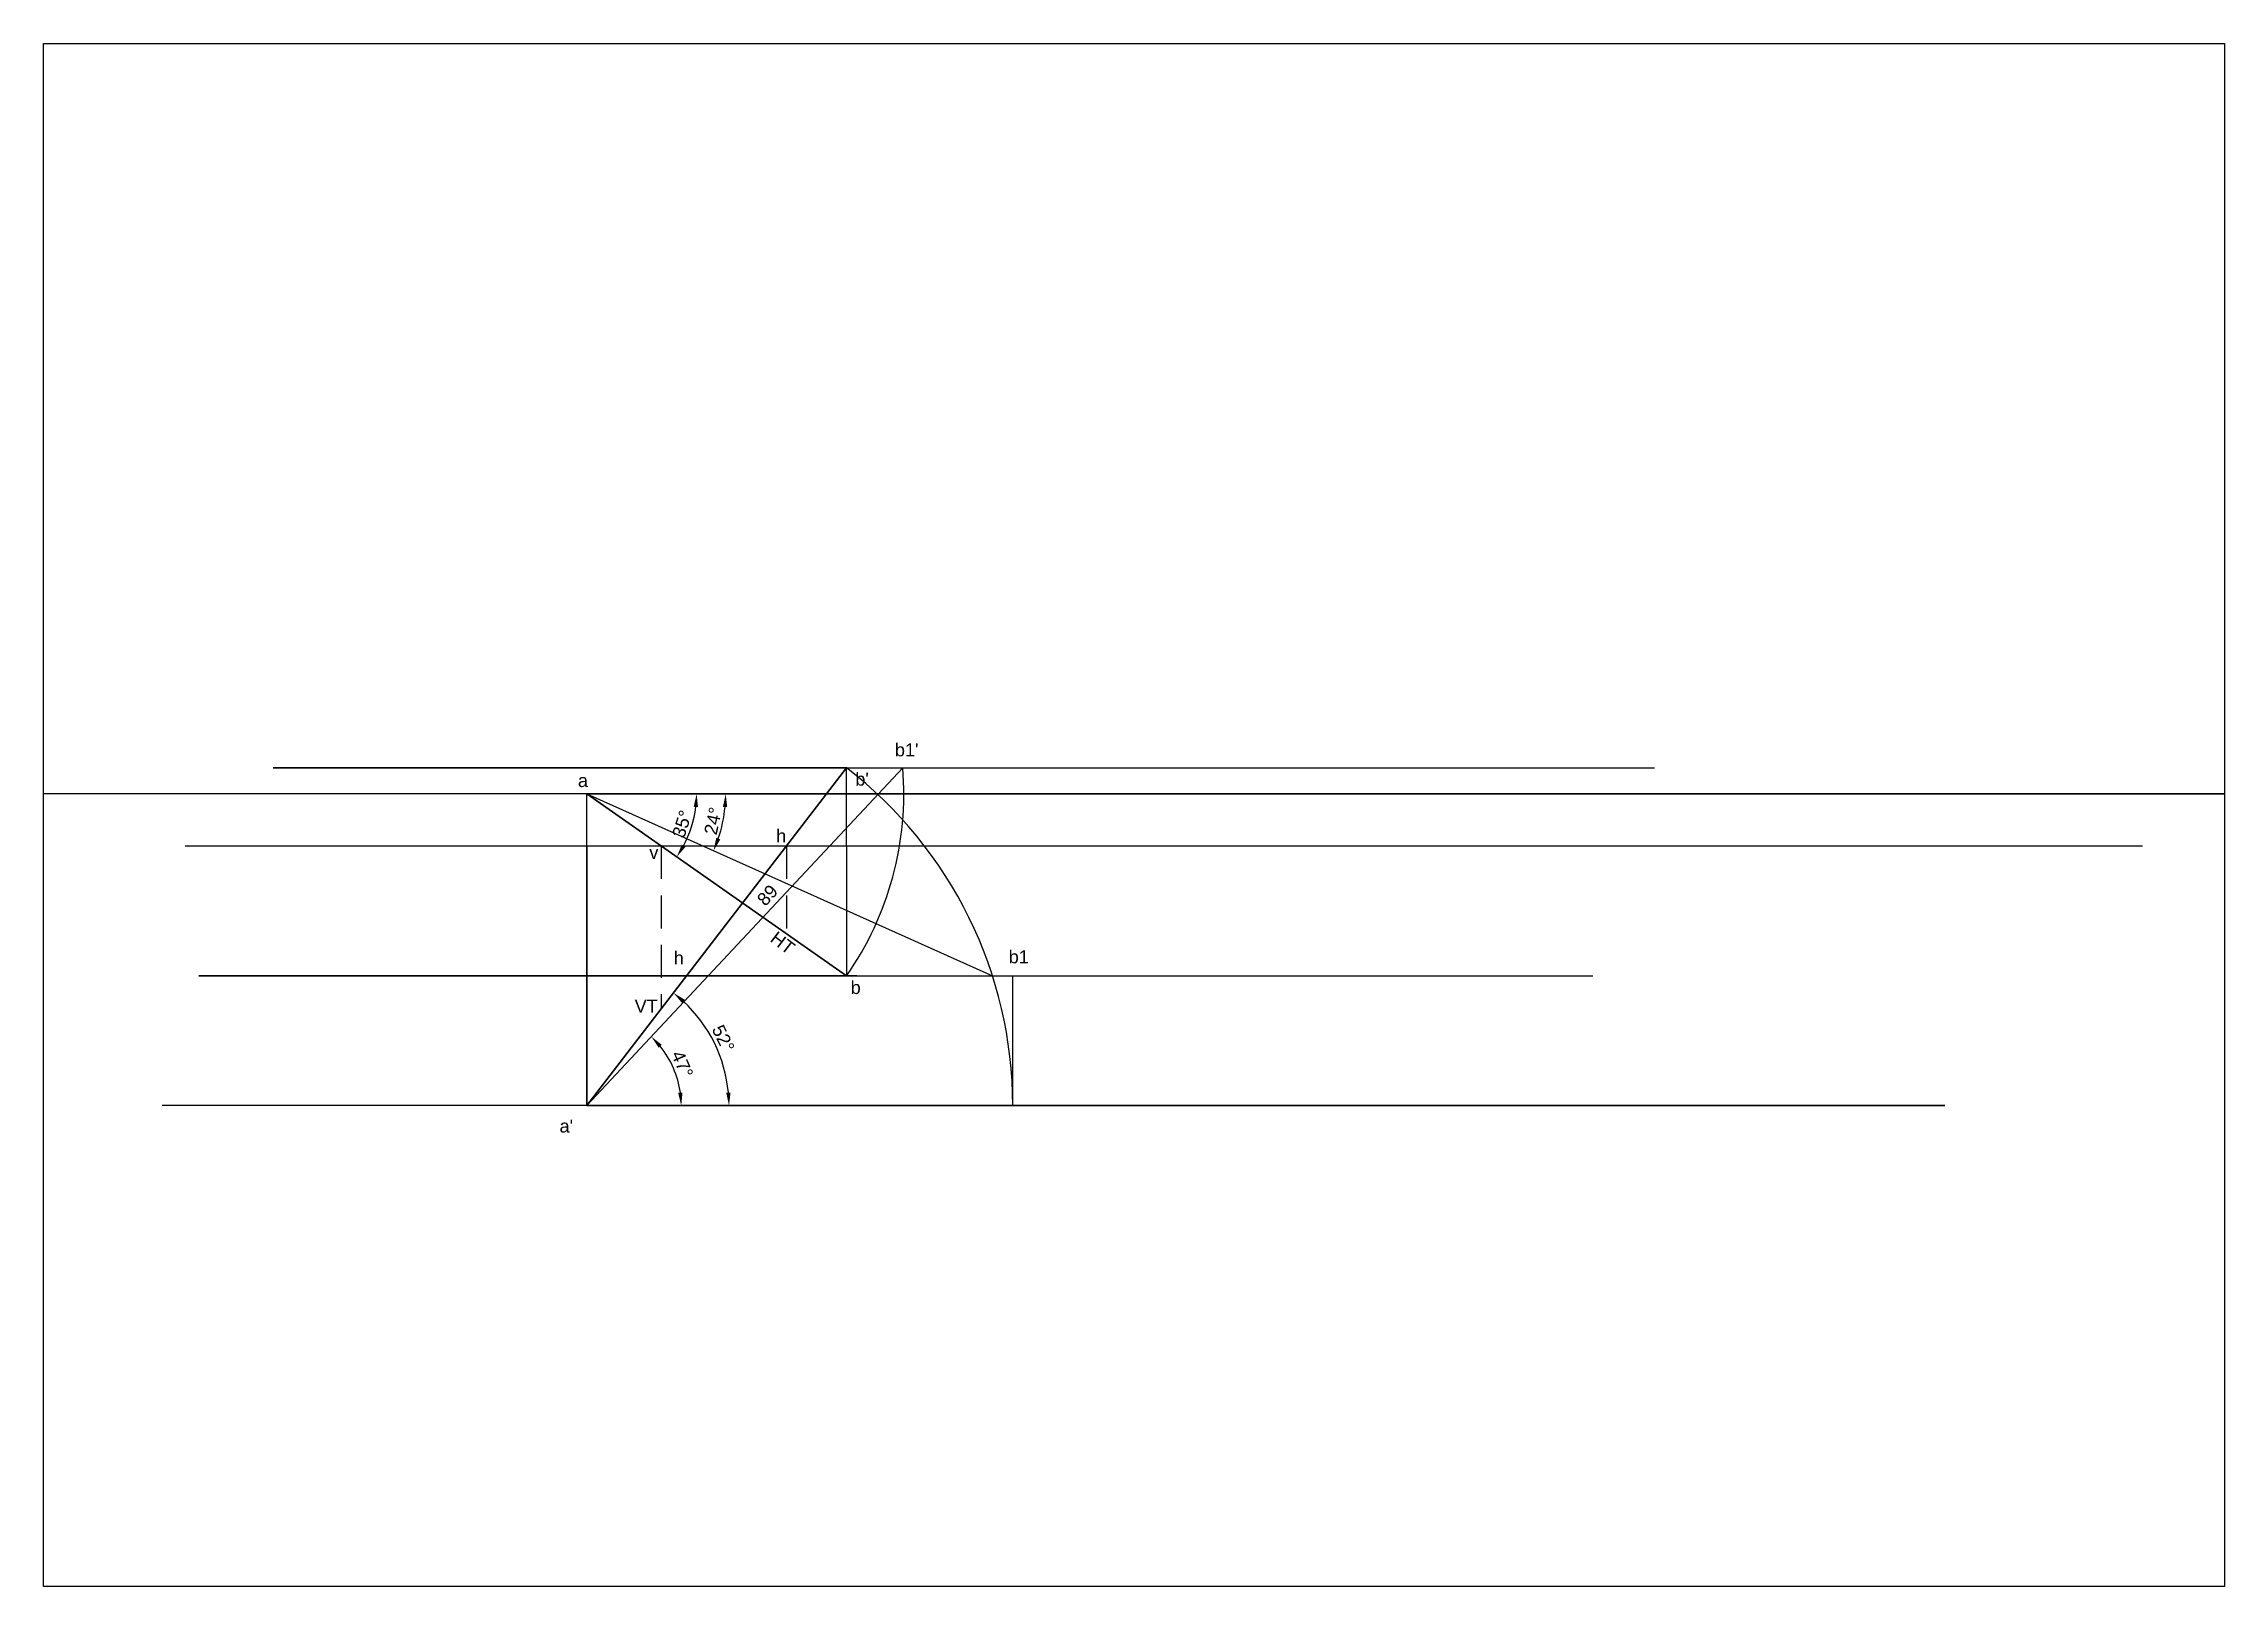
# Model space of a CAD drawing. Header units: millimetres. Extents: x 2446 to 2866, y 1808 to 2105.
import ezdxf

# ---------------------------------------------------------------- set-up
doc = ezdxf.new("R2010")
doc.units = ezdxf.units.MM
doc.linetypes.add('HIDDEN', pattern=[9.525, 6.35, -3.175])
doc.layers.add('dotted line', color=7, linetype='HIDDEN')
doc.styles.get("Standard").update_dxf_attribs({"font": 'arial.ttf'})
doc.dimstyles.new('ISO-25', dxfattribs={"dimtxt": 2.5, "dimasz": 2.5, "dimexe": 1.25, "dimexo": 0.625, "dimtad": 1, "dimtxsty": 'Standard', "dimcen": 2.5, "dimadec": 0, "dimazin": 0, "dimtfac": 1, "dimtmove": 0, "dimatfit": 3, "dimfxl": 1, "dimarcsym": 0})

# ---------------------------------------------------------------- blocks, each defined once
blk = doc.blocks.new('*D3')
at = {"color": 0, "lineweight": -2, "transparency": 16777216}
blk.add_arc((2550.24, 1960.55), 26.72, 341.2249, 354.6365, dxfattribs=at)
at = {"color": 0, "lineweight": -3, "transparency": 16777216}
for points in [[(2576.43, 1958.07), (2577.26, 1958.03), (2576.96, 1960.55)], [(2575.93, 1951.8), (2575.15, 1952.11), (2574.62, 1949.63)]]:
    blk.add_solid(points, dxfattribs=at)
at = {"layer": 'Defpoints', "color": 0, "lineweight": -3, "transparency": 16777216}
for p in [(2445.6, 1960.55), (2550.24, 1960.55), (2865.6, 1960.55), (2575.91, 1953.15), (2628.35, 1925.55)]:
    blk.add_point(p, dxfattribs=at)
at = {"color": 0, "lineweight": -3, "transparency": 16777216, "insert": (2574.53, 1955.36), "char_height": 2.5, "attachment_point": 5, "rotation": 77.9307}
blk.add_mtext('24°', dxfattribs=at)
blk = doc.blocks.new('*D4')
at = {"color": 0, "lineweight": -2, "transparency": 16777216}
blk.add_arc((2550.24, 1900.55), 18.16, 7.8946, 39.0046, dxfattribs=at)
at = {"color": 0, "lineweight": -3, "transparency": 16777216}
for points in [[(2564.05, 1911.7), (2564.66, 1912.26), (2562.65, 1913.81)], [(2568.65, 1903.07), (2567.81, 1903.02), (2568.4, 1900.55)]]:
    blk.add_solid(points, dxfattribs=at)
at = {"layer": 'Defpoints', "color": 0, "lineweight": -3, "transparency": 16777216}
for p in [(2611.07, 1965.55), (2567.73, 1905.44), (2550.24, 1900.55), (2550.24, 1900.55), (2811.79, 1900.55)]:
    blk.add_point(p, dxfattribs=at)
at = {"color": 0, "lineweight": -3, "transparency": 16777216, "insert": (2568.62, 1908.52), "char_height": 2.5, "attachment_point": 5, "rotation": 293.4496}
blk.add_mtext('47°', dxfattribs=at)
blk = doc.blocks.new('*D5')
at = {"color": 0, "lineweight": -2, "transparency": 16777216}
blk.add_arc((2550.24, 1960.55), 21.12, 331.7934, 353.2146, dxfattribs=at)
at = {"color": 0, "lineweight": -3, "transparency": 16777216}
for points in [[(2570.8, 1958.08), (2571.63, 1958.03), (2571.37, 1960.55)], [(2569.21, 1950.35), (2568.5, 1950.79), (2567.55, 1948.44)]]:
    blk.add_solid(points, dxfattribs=at)
at = {"layer": 'Defpoints', "color": 0, "lineweight": -3, "transparency": 16777216}
for p in [(2445.6, 1960.55), (2550.24, 1960.55), (2865.6, 1960.55), (2569.64, 1952.19), (2600.24, 1925.55)]:
    blk.add_point(p, dxfattribs=at)
at = {"color": 0, "lineweight": -3, "transparency": 16777216, "insert": (2568.57, 1954.77), "char_height": 2.5, "attachment_point": 5, "rotation": 72.504}
blk.add_mtext('35°', dxfattribs=at)
blk = doc.blocks.new('*D6')
at = {"color": 0, "lineweight": -2, "transparency": 16777216}
blk.add_arc((2550.24, 1900.55), 27.35, 5.2386, 47.1928, dxfattribs=at)
at = {"color": 0, "lineweight": -3, "transparency": 16777216}
for points in [[(2568.56, 1920.3), (2569.1, 1920.94), (2566.92, 1922.23)], [(2577.9, 1903.07), (2577.07, 1903.03), (2577.6, 1900.55)]]:
    blk.add_solid(points, dxfattribs=at)
at = {"layer": 'Defpoints', "color": 0, "lineweight": -3, "transparency": 16777216}
for p in [(2600.24, 1965.55), (2576.33, 1908.77), (2550.24, 1900.55), (2550.24, 1900.55), (2811.79, 1900.55)]:
    blk.add_point(p, dxfattribs=at)
at = {"color": 0, "lineweight": -3, "transparency": 16777216, "insert": (2576.49, 1913.47), "char_height": 2.5, "attachment_point": 5, "rotation": 296.2157}
blk.add_mtext('52°', dxfattribs=at)

msp = doc.modelspace()

# ---------------------------------------------------------------- linework, layer by layer
for p, q in [((2550.244, 1900.552), (2600.244, 1965.552)), ((2550.244, 1900.552), (2611.072, 1965.552)), ((2600.244, 1950.552), (2600.244, 1965.552)), ((2865.601, 1960.552), (2445.601, 1960.552)), ((2550.244, 1960.552), (2865.601, 1960.552)), ((2550.244, 1960.552), (2600.244, 1925.552)), ((2550.244, 1960.552), (2628.347, 1925.552)), ((2472.864, 1950.552), (2849.845, 1950.552)), ((2550.244, 1950.552), (2600.244, 1950.552)), ((2600.244, 1950.552), (2600.244, 1925.552)), ((2632.25, 1900.552), (2632.25, 1925.552))]:
    msp.add_line(p, q)
at = {"lineweight": 30}
for p, q in [((2550.244, 1900.552), (2600.244, 1965.552)), ((2550.244, 1960.552), (2600.244, 1925.552))]:
    msp.add_line(p, q, dxfattribs=at)
msp.add_lwpolyline([(2445.601, 2104.999), (2865.601, 2104.999), (2865.601, 1807.999), (2445.601, 1807.999)], close=True)
for points in [[(2600.244, 1965.552), (2489.824, 1965.552), (2755.851, 1965.552)], [(2472.864, 1950.552), (2550.244, 1950.552), (2550.244, 1900.552), (2550.244, 1950.552), (2550.244, 1960.552)], [(2602.236, 1925.552), (2475.5, 1925.552), (2743.942, 1925.552)], [(2550.244, 1900.552), (2811.793, 1900.552), (2468.417, 1900.552)]]:
    msp.add_lwpolyline(points)
for centre, radius, start, end in [((2550.244, 1900.552), 82.006, 0, 52.43141), ((2550.244, 1960.552), 61.033, 325.00798, 4.69912)]:
    msp.add_arc(centre, radius, start, end)
at = {"layer": 'dotted line', "lineweight": -3}
for p, q in [((2564.53, 1950.552), (2564.53, 1919.123)), ((2588.706, 1950.552), (2588.706, 1933.629))]:
    msp.add_line(p, q, dxfattribs=at)

# ---------------------------------------------------------------- texts
at = {"char_height": 2.5, "attachment_point": 1}
for s, width, insert in [("b1'", 0.05148, (2609.55, 1970.298)), ('a', 8.45448, (2548.504, 1964.38)), ("b'", 6.42551, (2601.925, 1964.654)), ('b', 7.33723, (2601.027, 1924.537)), ("a'", 10.90188, (2544.965, 1897.865))]:
    msp.add_mtext_dynamic_manual_height_columns(s, width=width, gutter_width=12.5, heights=[0], dxfattribs=dict(at, insert=insert))
at = {"lineweight": -3, "char_height": 2.5, "attachment_point": 1}
for s, width, insert in [('h', 3.79689, (2586.68, 1953.716)), ('v', 2.27669, (2562.253, 1950.552)), ('h', 5.65729, (2566.961, 1930.22))]:
    msp.add_mtext_dynamic_manual_height_columns(s, width=width, gutter_width=12.5, heights=[0], dxfattribs=dict(at, insert=insert))
at = {"lineweight": -3, "insert": (2582.76, 1940.477), "char_height": 2.5, "attachment_point": 1, "rotation": 47.54081}
msp.add_mtext_dynamic_manual_height_columns('89', width=26.73784, gutter_width=12.5, heights=[0], dxfattribs=at)
at = {"insert": (2631.462, 1930.451), "char_height": 2.5, "attachment_point": 1}
msp.add_mtext('b1', dxfattribs=at)
at = {"layer": 'dotted line', "lineweight": -3, "insert": (2586.864, 1934.288), "char_height": 2.5, "attachment_point": 1, "rotation": 322.51422}
msp.add_mtext_dynamic_manual_height_columns('HT', width=1.4243, gutter_width=12.5, heights=[0], dxfattribs=at)
at = {"layer": 'dotted line', "lineweight": -3, "insert": (2559.43, 1920.959), "char_height": 2.5, "attachment_point": 1}
msp.add_mtext_dynamic_manual_height_columns('VT', width=14.28571, gutter_width=12.5, heights=[0], dxfattribs=at)

# ---------------------------------------------------------------- dimensions: what is measured, and where the dimension line sits
at = {"lineweight": -3}
for base, line1, line2, picture, middle in [((2567.731, 1905.445), ((2550.244, 1900.552), (2811.793, 1900.552)), ((2550.244, 1900.552), (2611.072, 1965.552)), '*D4', (2568.623, 1908.524)), ((2576.334, 1908.766), ((2550.244, 1900.552), (2811.793, 1900.552)), ((2550.244, 1900.552), (2600.244, 1965.552)), '*D6', (2576.489, 1913.475)), ((2575.913, 1953.146), ((2550.244, 1960.552), (2628.347, 1925.552)), ((2865.601, 1960.552), (2445.601, 1960.552)), '*D3', (2574.531, 1955.359)), ((2569.64, 1952.187), ((2865.601, 1960.552), (2445.601, 1960.552)), ((2550.244, 1960.552), (2600.244, 1925.552)), '*D5', (2568.575, 1954.773))]:
    dim = msp.add_angular_dim_2l(base=base, line1=line1, line2=line2, dimstyle='ISO-25', dxfattribs=at)
    dim.commit()
    dim.dimension.update_dxf_attribs({"geometry": picture, "text_midpoint": middle})

doc.saveas('drawing.dxf')
